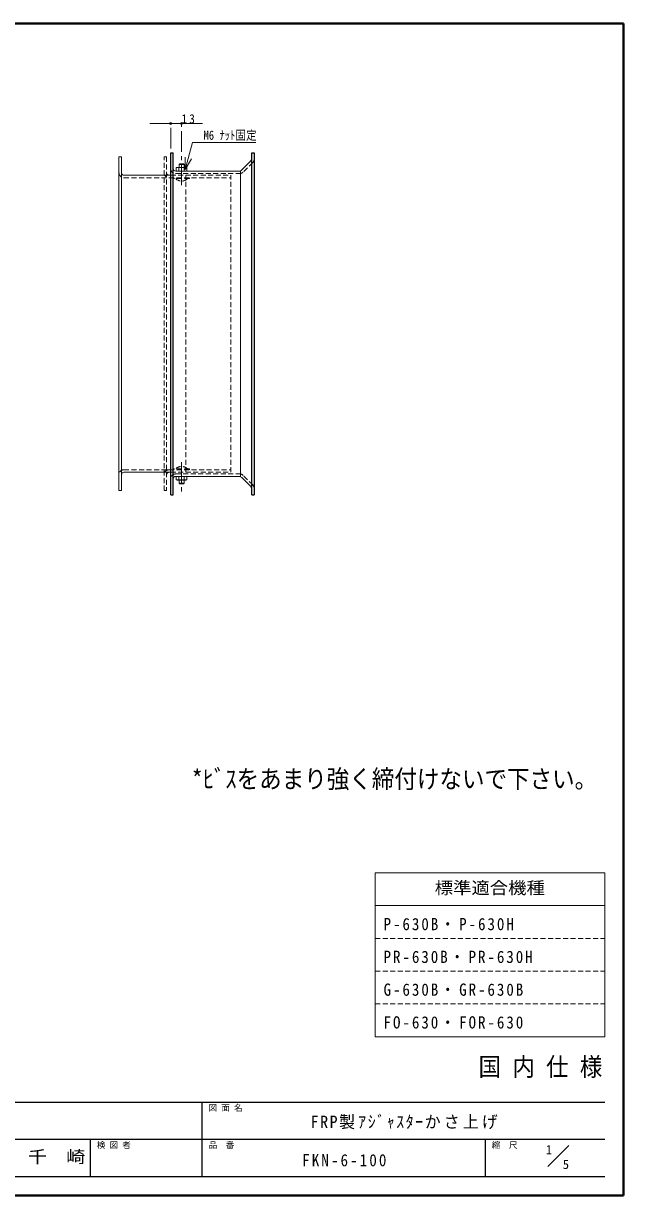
# Model space of a CAD drawing. Units: millimetres, scale not verified. Extents: x -1061 to 964, y -679 to 726.
# Drawn here: x 245 to 964, y -679 to 726 of the extents above; entities that cross this region are included whole.
import ezdxf
from ezdxf.enums import TextEntityAlignment as Align

# ---------------------------------------------------------------- set-up
doc = ezdxf.new("R2010")
doc.units = ezdxf.units.MM
doc.header["$LTSCALE"] = 5
doc.header["$PDMODE"] = 32
doc.header["$PDSIZE"] = 2.5
doc.linetypes.add('CHAIN1', pattern=[8, 5, -1, 1, -1])
doc.linetypes.add('DASHED1', pattern=[1.8, 1.2, -0.6])
doc.layers.add('0-0', color=7, linetype='Continuous', lineweight=18)
doc.styles.add('ＭＳ ゴシック', font='')
doc.styles.get('ＭＳ ゴシック').set_extended_font_data('MS Gothic')

msp = doc.modelspace()

# ---------------------------------------------------------------- linework, layer by layer
at = {"layer": '0-0', "color": 1, "lineweight": 40}
for p, q in [((963.599, 725.957), (-1061.401, 725.957)), ((963.599, -679.043), (963.599, 725.957)), ((963.599, -679.043), (-1061.401, -679.043))]:
    msp.add_line(p, q, dxfattribs=at)
at = {"layer": '0-0', "color": 4, "lineweight": 9}
for p, q in [((396.099, 605.957), (459.099, 605.957)), ((427.799, 553.157), (440.399, 553.157)), ((427.799, 548.957), (427.799, 553.157)), ((428.699, 553.457), (439.499, 553.457)), ((430.799, 548.957), (430.799, 553.157)), ((431.849, 557.815), (431.099, 557.065)), ((431.099, 557.065), (431.099, 553.457)), ((431.099, 557.065), (437.099, 557.065)), ((431.849, 557.815), (436.349, 557.815)), ((437.099, 557.065), (436.349, 557.815)), ((437.099, 557.065), (437.099, 553.457)), ((440.399, 553.157), (439.499, 553.457)), ((440.399, 548.957), (440.399, 553.157)), ((504.857, 549.406), (504.857, 182.508)), ((365.099, 543.957), (421.099, 543.957)), ((365.099, 187.957), (421.099, 187.957)), ((427.799, 182.957), (427.799, 178.757)), ((430.799, 182.957), (430.799, 178.757)), ((440.399, 182.957), (440.399, 178.757)), ((427.799, 178.757), (440.399, 178.757)), ((428.699, 178.457), (439.499, 178.457)), ((431.099, 174.848), (431.099, 178.457)), ((431.849, 174.098), (431.099, 174.848)), ((431.099, 174.848), (437.099, 174.848)), ((431.849, 174.098), (436.349, 174.098)), ((437.099, 174.848), (436.349, 174.098)), ((437.099, 174.848), (437.099, 178.457)), ((440.399, 178.757), (439.499, 178.457))]:
    msp.add_line(p, q, dxfattribs=at)
at = {"layer": '0-0', "color": 4, "linetype": 'CHAIN1', "lineweight": 9}
for p, q in [((421.099, 575.957), (421.099, 605.957)), ((434.099, 531.957), (434.099, 605.957)), ((434.099, 199.957), (434.099, 164.098))]:
    msp.add_line(p, q, dxfattribs=at)
at = {"layer": '0-0'}
for p, q in [((438.587, 550.768), (447.286, 583.234)), ((522.865, 583.234), (447.286, 583.234)), ((359.099, 165.957), (359.099, 565.957)), ((359.099, 565.957), (362.099, 565.957)), ((362.099, 565.957), (362.099, 165.957)), ((438.587, 550.768), (438.587, 565.768)), ((438.587, 550.768), (446.087, 563.758)), ((502.786, 548.957), (427.099, 548.957)), ((516.635, 560.735), (506.321, 550.421)), ((502.786, 182.957), (427.099, 182.957)), ((516.635, 171.178), (506.321, 181.492)), ((359.099, 165.957), (362.099, 165.957)), ((872.988, -644.297), (898.242, -619.043))]:
    msp.add_line(p, q, dxfattribs=at)
at = {"layer": '0-0', "color": 4, "linetype": 'DASHED1', "lineweight": 9}
for p, q in [((413.099, 165.957), (413.099, 565.957)), ((413.099, 565.957), (416.099, 565.957)), ((416.099, 565.957), (416.099, 165.957)), ((519.342, 559.199), (507.857, 547.714)), ((365.099, 540.957), (493.099, 540.957)), ((421.099, 543.957), (493.099, 543.957)), ((424.599, 539.957), (424.599, 540.957)), ((443.599, 539.957), (424.599, 539.957)), ((427.099, 545.957), (503.614, 545.957)), ((439.099, 187.957), (439.099, 543.957)), ((443.599, 540.957), (443.599, 539.957)), ((493.099, 187.957), (493.099, 543.957)), ((365.099, 190.957), (493.099, 190.957)), ((421.099, 187.957), (493.099, 187.957)), ((424.599, 191.957), (424.599, 190.957)), ((443.599, 191.957), (424.599, 191.957)), ((427.099, 185.957), (503.614, 185.957)), ((443.599, 190.957), (443.599, 191.957)), ((519.342, 172.714), (507.857, 184.199)), ((413.099, 165.957), (416.099, 165.957))]:
    msp.add_line(p, q, dxfattribs=at)
at = {"layer": '0-0', "color": 5, "lineweight": 25}
for p, q in [((421.099, 160.957), (421.099, 570.957)), ((421.099, 570.957), (424.099, 570.957)), ((424.099, 160.957), (424.099, 570.957)), ((518.099, 160.957), (518.099, 570.957)), ((518.099, 570.957), (521.099, 570.957)), ((521.099, 570.957), (521.099, 160.957)), ((421.099, 160.957), (424.099, 160.957)), ((518.099, 160.957), (521.099, 160.957))]:
    msp.add_line(p, q, dxfattribs=at)
at = {"layer": '0-0', "color": 3}
for p, q in [((666.099, -292.258), (941.099, -292.258)), ((666.099, -488.686), (666.099, -292.258)), ((941.099, -488.686), (941.099, -292.258)), ((666.099, -331.543), (941.099, -331.543)), ((666.099, -488.686), (941.099, -488.686))]:
    msp.add_line(p, q, dxfattribs=at)
at = {"layer": '0-0', "linetype": 'DASHED1'}
for p, q in [((666.099, -370.829), (941.099, -370.829)), ((666.099, -410.115), (941.099, -410.115)), ((666.099, -449.4), (941.099, -449.4))]:
    msp.add_line(p, q, dxfattribs=at)
at = {"layer": '0-0', "color": 6, "lineweight": 25}
for p, q in [((-1038.901, -567.258), (941.099, -567.258)), ((458.957, -656.543), (458.957, -567.258)), ((941.099, -611.9), (-76.758, -611.9)), ((325.028, -656.543), (325.028, -611.9)), ((798.242, -656.543), (798.242, -611.9)), ((941.099, -656.543), (-1038.901, -656.543))]:
    msp.add_line(p, q, dxfattribs=at)
at = {"layer": '0-0', "color": 4, "lineweight": 9}
for points in [[(427.799, 553.157), (428.699, 553.457), (430.799, 553.157)], [(430.799, 553.157), (434.099, 553.457), (437.399, 553.157)], [(437.399, 548.957), (437.399, 553.157), (439.499, 553.457)], [(437.399, 182.957), (437.399, 178.757), (439.499, 178.457)], [(427.799, 178.757), (428.699, 178.457), (430.799, 178.757)], [(430.799, 178.757), (434.099, 178.457), (437.399, 178.757)]]:
    msp.add_lwpolyline(points, dxfattribs=at)
at = {"layer": '0-0'}
for centre, radius, start, end in [((513.099, 564.27), 5, 315, 360), ((427.099, 551.957), 3, 180, 270), ((502.786, 553.957), 5, 270, 315), ((427.099, 179.957), 3, 90, 180), ((502.786, 177.957), 5, 45, 90), ((513.099, 167.643), 5, 0, 45)]:
    msp.add_arc(centre, radius, start, end, dxfattribs=at)
at = {"layer": '0-0', "color": 4, "linetype": 'DASHED1', "lineweight": 9}
for centre, radius, start, end in [((515.099, 563.442), 6, 315, 0), ((427.099, 551.957), 6, 180, 270), ((365.099, 546.957), 6, 180, 270), ((419.099, 546.957), 6, 180, 270), ((419.099, 546.957), 3, 180, 270), ((434.099, 546.623), 9.667, 223.60282, 316.39718), ((503.614, 551.957), 6, 270, 315), ((365.099, 184.957), 6, 90, 180), ((419.099, 184.957), 6, 90, 180), ((419.099, 184.957), 3, 90, 180), ((427.099, 179.957), 6, 90, 180), ((434.099, 185.29), 9.667, 43.60282, 136.39718), ((503.614, 179.957), 6, 45, 90), ((515.099, 168.471), 6, 0, 45)]:
    msp.add_arc(centre, radius, start, end, dxfattribs=at)
at = {"layer": '0-0', "color": 4, "lineweight": 9}
for centre, start, end in [((365.099, 546.957), 180, 270), ((365.099, 184.957), 90, 180)]:
    msp.add_arc(centre, 3, start, end, dxfattribs=at)
at = {"layer": '0-0', "color": 4}
for p in [(421.099, 605.957), (434.099, 605.957)]:
    msp.add_point(p, dxfattribs=at)

# ---------------------------------------------------------------- texts
at = {"layer": '0-0', "style": 'ＭＳ ゴシック'}
for s, height, width, p in [('M6 ﾅｯﾄ固定', 11, 0.85, (460.365, 583.234)), ('*ﾋﾞｽをあまり強く締付けないで下さい。', 21.99, 0.9, (446.099, -197.258)), ('標準適合機種', 14.66, 1.1, (737.349, -321.9)), ('国 内 仕 様', 21.99, 0.9, (789.849, -542.258)), ('千\u3000崎', 14.66, 1.15, (250.028, -644.222))]:
    msp.add_text(s, height=height, dxfattribs=dict(at, width=width)).set_placement(p, align=Align.BOTTOM_LEFT)
for s, height, p in [('図 面 名', 7.331, (466.457, -579.758)), ('検 図 者', 7.331, (332.528, -624.4)), ('品\u3000番', 7.331, (466.457, -624.4)), ('縮\u3000尺', 7.331, (805.742, -624.4)), ('1', 11, (870.449, -632.805)), ('5', 11, (890.809, -650.495))]:
    msp.add_text(s, height=height, dxfattribs=at).set_placement(p, align=Align.BOTTOM_LEFT)
at = {"layer": '0-0', "attachment_point": 7, "style": 'ＭＳ ゴシック'}
for s, insert, char_height in [('\\T1.36;\\W0.9;13', (434.099, 605.957), 11), ('\\T1.26;\\W0.9;P-630B・P-630H', (676.099, -361.186), 14.66), ('\\T1.26;\\W0.9;PR-630B・PR-630H', (676.099, -400.472), 14.66), ('\\T1.26;\\W0.9;G-630B・GR-630B', (676.099, -439.758), 14.66), ('\\T1.26;\\W0.9;FO-630・FOR-630', (676.099, -479.043), 14.66), ('\\T1.2;\\W0.95;FRP製ｱｼﾞｬｽﾀｰかさ上げ', (588.778, -599.579), 14.66), ('\\T1.28;\\W0.9;FKN-6-100', (578.599, -644.222), 14.66)]:
    msp.add_mtext(s, dxfattribs=dict(at, insert=insert, char_height=char_height))

doc.saveas('drawing.dxf')
